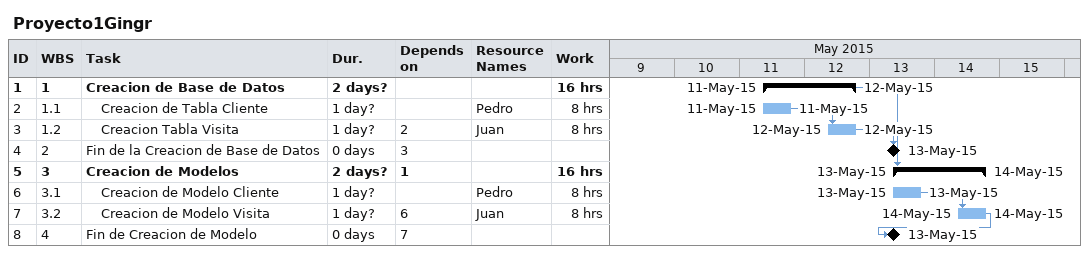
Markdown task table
Proyecto1Gingr

| ID | WBS | Task | Duration | Start | Finish | Predecessors | Resources | Work (h) |
|---|---|---|---|---|---|---|---|---|
| 1 | 1 | **Creacion de Base de Datos** | 2d? | 2015-05-11 | 2015-05-12 |  |  | 16 |
| 2 | 1.1 | Creacion de Tabla Cliente | 1d? | 2015-05-11 | 2015-05-11 |  | Pedro | 8 |
| 3 | 1.2 | Creacion Tabla Visita | 1d? | 2015-05-12 | 2015-05-12 | 2 | Juan | 8 |
| 4 | 2 | Fin de la Creacion de Base de Datos | 0d | 2015-05-13 | 2015-05-13 | 3 |  |  |
| 5 | 3 | **Creacion de Modelos** | 2d? | 2015-05-13 | 2015-05-14 | 1 |  | 16 |
| 6 | 3.1 | Creacion de Modelo Cliente | 1d? | 2015-05-13 | 2015-05-13 |  | Pedro | 8 |
| 7 | 3.2 | Creacion de Modelo Visita | 1d? | 2015-05-14 | 2015-05-14 | 6 | Juan | 8 |
| 8 | 4 | Fin de Creacion de Modelo | 0d | 2015-05-13 | 2015-05-13 | 7 |  |  |
